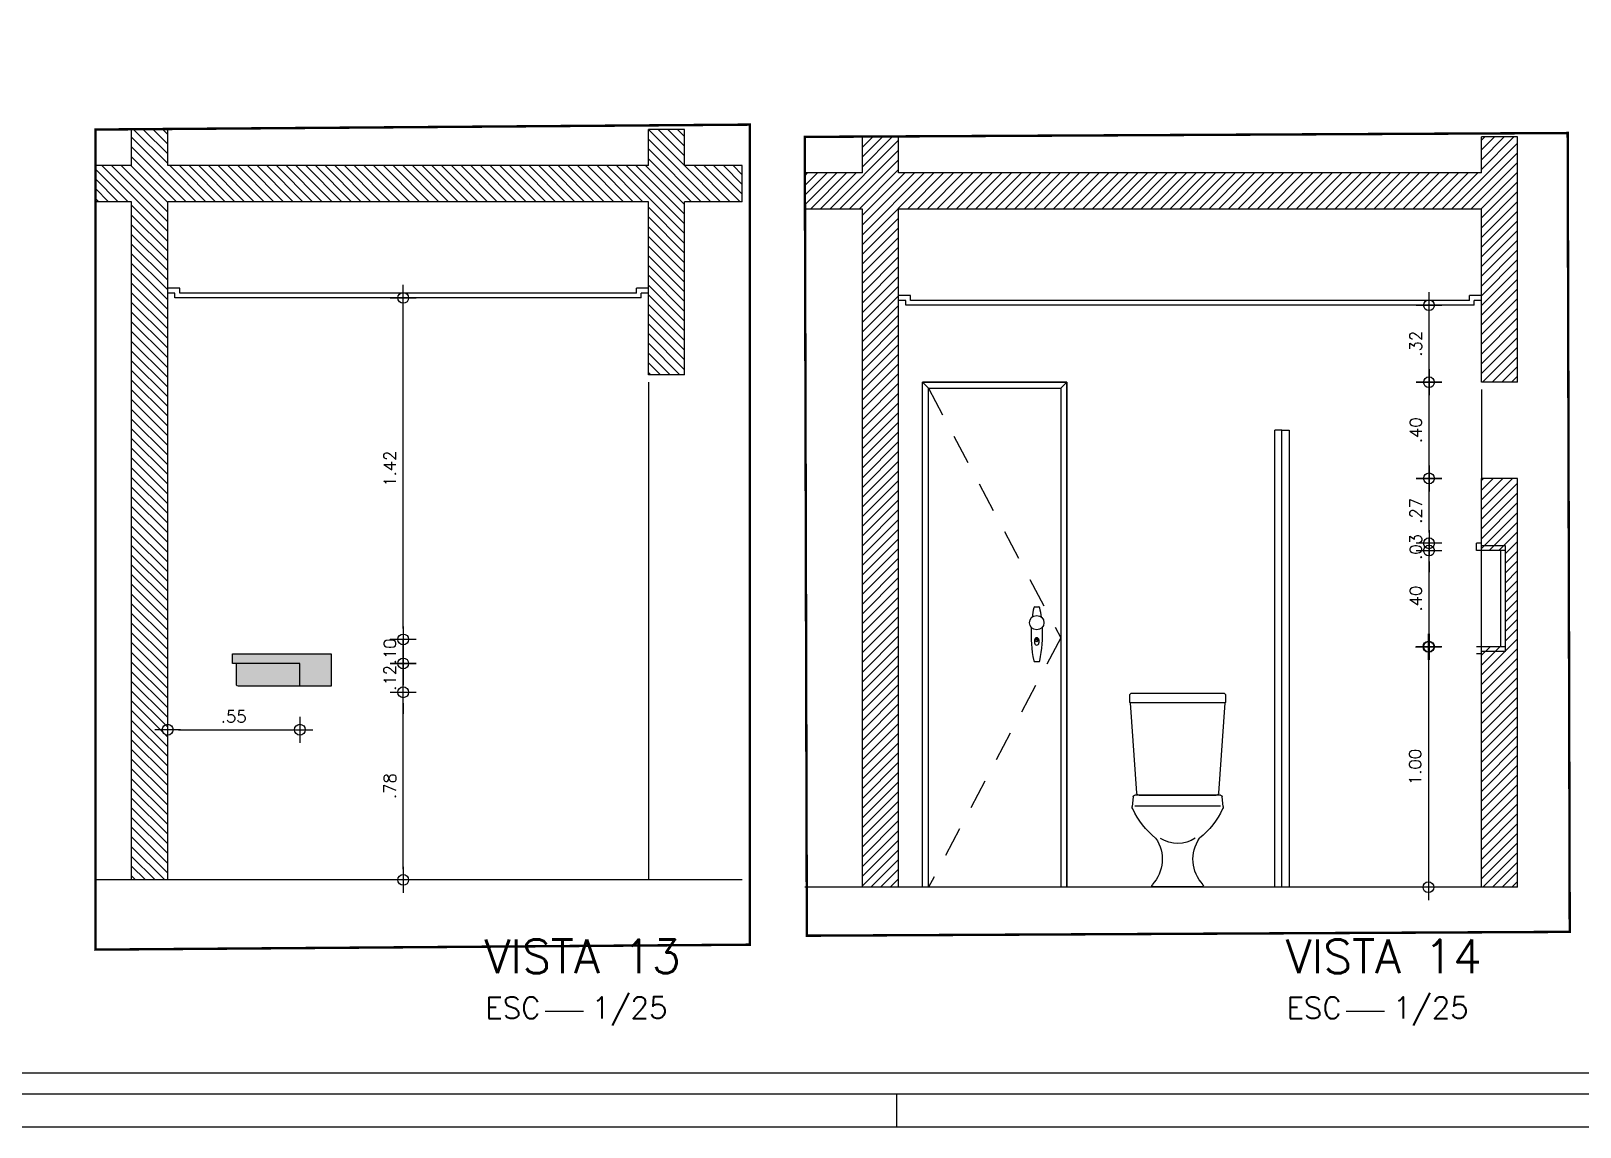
# Model space of a CAD drawing. Header units: millimetres. Extents: x 2182 to 2335, y 1488 to 1614.
# Drawn here: x 2294.89 to 2301.33, y 1503.97 to 1508.53 of the extents above; entities that cross this region are included whole.
import ezdxf

# ---------------------------------------------------------------- set-up
doc = ezdxf.new("R2010")
doc.units = ezdxf.units.MM
doc.linetypes.add('DIVIDE', pattern=[1.25, 0.5, -0.25, 0, -0.25, 0, -0.25])
doc.linetypes.add('HIDDEN2', pattern=[0.1875, 0.125, -0.0625])
for name, color, linetype in [('AI-Equip san', 1, 'Continuous'), ('COTA', 250, 'Continuous'), ('Esquadria', 2, 'Continuous'), ('Hachura', 8, 'Continuous'), ('LAYOUT', 7, 'Continuous'), ('PAREDE', 7, 'Continuous'), ('Prancha', 6, 'Continuous'), ('TEXTO', 7, 'Continuous')]:
    doc.layers.add(name, color=color, linetype=linetype)
doc.layers.add('AI-Hatch equip san', color=255, linetype='Continuous', lineweight=0)
doc.styles.add('NORMAL', font='romans.shx')
doc.styles.add('ROMANS', font='romans')
doc.dimstyles.new('D25', dxfattribs={"dimtxt": 0.05, "dimasz": 0.045, "dimexe": 0.18, "dimexo": 0.0625, "dimgap": 0.03, "dimtad": 1, "dimzin": 4, "dimdsep": 46, "dimtxsty": 'NORMAL', "dimblk1": 'DOT1', "dimblk2": 'DOT1', "dimsah": 1, "dimcen": 0.045, "dimse1": 1, "dimse2": 1, "dimclrd": 256, "dimclre": 256, "dimclrt": 7, "dimaunit": 1, "dimadec": 0, "dimazin": 0, "dimtfac": 1, "dimtix": 1, "dimtmove": 2, "dimatfit": 3, "dimldrblk": 'SMALL', "dimfxl": 1, "dimtvp": 1.75, "dimtolj": 1, "dimtzin": 0, "dimarcsym": 0})

# ---------------------------------------------------------------- blocks, each defined once
blk = doc.blocks.new('CUBA DE SEMI ENCAIXE DECA - L830 - LATERAL')
at = {"layer": 'AI-Hatch equip san'}
h = blk.add_hatch(color=256, dxfattribs=at)
h.paths.add_polyline_path([(-0.2634, 0), (-0.2634, -0.0891, 0.410365), (-0.2574, -0.095), (0, -0.095), (0, 0)])
h.paths.add_polyline_path([(0.13, 0.04), (-0.28, 0.04), (-0.28, 0), (-0.2646, 0), (0, 0), (0, -0.095), (0.13, -0.095)])
blk.add_lwpolyline([(-0.2646, 0), (-0.28, 0), (-0.28, 0.04), (0.13, 0.04), (0.13, -0.095), (0, -0.095)])
at = {"ltscale": 0.475}
blk.add_lwpolyline([(0, -0.095), (0, 0), (-0.2646, 0)], dxfattribs=at)
blk.add_lwpolyline([(0, -0.095), (-0.2574, -0.095, -0.410365), (-0.2634, -0.0891), (-0.2634, 0)], format="xyb")
at = {"ltscale": 0.000600072}
blk.add_lwpolyline([(0.1196, -0.095), (0.1196, -0.0951)], dxfattribs=at)
blk = doc.blocks.new('ASPEN CP FT')
at = {"layer": 'LAYOUT'}
for p, q in [((-0.1995, 0.795), (-0.1995, 0.767)), ((0.1895, 0.805), (-0.1895, 0.805)), ((0.1995, 0.767), (0.1995, 0.795)), ((-0.1975, 0.765), (0.1975, 0.765)), ((-0.1707, 0.3893), (-0.1975, 0.765)), ((0.1975, 0.765), (0.1707, 0.3893)), ((-0.1786, 0.3351), (0.1786, 0.3351)), ((0.1607, 0.38), (-0.1607, 0.38))]:
    blk.add_line(p, q, dxfattribs=at)
at = {"layer": 'LAYOUT', "color": 2}
for p, q in [((-0.189, 0.333), (-0.1855, 0.3736)), ((-0.1786, 0.38), (0.1786, 0.38)), ((-0.1786, 0.38), (0.1786, 0.38)), ((0.1855, 0.3736), (0.189, 0.333)), ((0.1024, 0), (-0.1024, 0))]:
    blk.add_line(p, q, dxfattribs=at)
at = {"layer": 'LAYOUT'}
for centre, radius, start, end in [((-0.1895, 0.795), 0.01, 90, 179.99997), ((0.1895, 0.795), 0.01, 0, 90), ((-0.1975, 0.767), 0.002, 180, 270), ((0.1975, 0.767), 0.002, 270, 0), ((-0.1607, 0.39), 0.01, 184.08562, 270), ((0.1607, 0.39), 0.01, 270, 355.91438), ((0.0005, 0.3127), 0.1329, 236.16929, 302.45935)]:
    blk.add_arc(centre, radius, start, end, dxfattribs=at)
at = {"layer": 'LAYOUT', "color": 2}
for centre, radius, start, end in [((-0.1721, 0.3312), 0.017, 173.84555, 208.77431), ((0.1334, 0.477), 0.3555, 205.67861, 230.73788), ((-0.1786, 0.373), 0.007, 90, 175.13549), ((-0.1334, 0.477), 0.3555, 309.26212, 334.32139), ((0.1786, 0.373), 0.007, 4.86451, 90), ((0.1708, 0.3314), 0.0183, 332.51562, 4.86451), ((-0.2168, 0.1139), 0.153, 316.13848, 35.07785), ((0.2168, 0.1139), 0.153, 144.92133, 223.86235), ((-0.1024, 0.005), 0.005, 144.46232, 270), ((0.1024, 0.005), 0.005, 270, 35.53768)]:
    blk.add_arc(centre, radius, start, end, dxfattribs=at)
blk = doc.blocks.new('DOT1')
for p, q in [((-1.2, 0), (1.2, 0)), ((0, 1.2), (0, -1.2))]:
    blk.add_line(p, q)
blk.add_circle((0, 0), 0.5)
blk = doc.blocks.new('*D885')
at = {"layer": 'COTA', "linetype": 'Continuous', "lineweight": -2, "transparency": 16777216}
blk.add_line((2300.702, 1505.927), (2300.702, 1505.017), dxfattribs=at)
at = {"layer": 'Defpoints', "color": 0, "linetype": 'Continuous', "transparency": 16777216}
for p in [(2300.9226, 1505.972), (2300.702, 1504.972), (2300.9226, 1504.972)]:
    blk.add_point(p, dxfattribs=at)
at = {"layer": 'COTA', "linetype": 'Continuous', "lineweight": -2, "transparency": 16777216, "xscale": 0.045, "yscale": 0.045, "zscale": 0.045}
for p, rotation in [((2300.702, 1505.972), 90), ((2300.702, 1504.972), 270)]:
    blk.add_blockref('DOT1', p, dxfattribs=dict(at, rotation=rotation))
at = {"layer": 'COTA', "color": 7, "linetype": 'Continuous', "transparency": 16777216, "insert": (2300.647, 1505.472), "char_height": 0.05, "attachment_point": 5, "rotation": 90, "style": 'NORMAL'}
blk.add_mtext('\\A1;1.00', dxfattribs=at)
blk = doc.blocks.new('_Small')
at = {"color": 0, "linetype": 'ByBlock', "lineweight": -2}
blk.add_circle((0, 0), 0.25, dxfattribs=at)
blk = doc.blocks.new('*D886')
at = {"layer": 'COTA', "linetype": 'Continuous', "lineweight": -2, "transparency": 16777216}
blk.add_line((2300.7044, 1506.017), (2300.7044, 1506.327), dxfattribs=at)
at = {"layer": 'Defpoints', "color": 0, "linetype": 'Continuous', "transparency": 16777216}
for p in [(2300.7044, 1506.372), (2300.9226, 1506.372), (2300.9226, 1505.972)]:
    blk.add_point(p, dxfattribs=at)
at = {"layer": 'COTA', "linetype": 'Continuous', "lineweight": -2, "transparency": 16777216, "xscale": 0.045, "yscale": 0.045, "zscale": 0.045}
for p, rotation in [((2300.7044, 1506.372), 90), ((2300.7044, 1505.972), 270)]:
    blk.add_blockref('DOT1', p, dxfattribs=dict(at, rotation=rotation))
at = {"layer": 'COTA', "color": 7, "linetype": 'Continuous', "transparency": 16777216, "insert": (2300.6494, 1506.172), "char_height": 0.05, "attachment_point": 5, "rotation": 90, "style": 'NORMAL'}
blk.add_mtext('\\A1;.40', dxfattribs=at)
blk = doc.blocks.new('*D887')
at = {"layer": 'COTA', "linetype": 'Continuous', "lineweight": -2, "transparency": 16777216}
for p, q in [((2300.7044, 1506.447), (2300.7044, 1506.492)), ((2300.7044, 1506.372), (2300.7044, 1506.402)), ((2300.7044, 1506.327), (2300.7044, 1506.282))]:
    blk.add_line(p, q, dxfattribs=at)
at = {"layer": 'Defpoints', "color": 0, "linetype": 'Continuous', "transparency": 16777216}
for p in [(2300.7044, 1506.402), (2300.9026, 1506.402), (2300.9226, 1506.372)]:
    blk.add_point(p, dxfattribs=at)
at = {"layer": 'COTA', "linetype": 'Continuous', "lineweight": -2, "transparency": 16777216, "xscale": 0.045, "yscale": 0.045, "zscale": 0.045}
for p, rotation in [((2300.7044, 1506.402), 270), ((2300.7044, 1506.372), 90)]:
    blk.add_blockref('DOT1', p, dxfattribs=dict(at, rotation=rotation))
at = {"layer": 'COTA', "color": 7, "linetype": 'Continuous', "transparency": 16777216, "insert": (2300.6494, 1506.387), "char_height": 0.05, "attachment_point": 5, "rotation": 90, "style": 'NORMAL'}
blk.add_mtext('\\A1;.03', dxfattribs=at)
blk = doc.blocks.new('*D888')
at = {"layer": 'COTA', "linetype": 'Continuous', "lineweight": -2, "transparency": 16777216}
blk.add_line((2300.7044, 1506.447), (2300.7044, 1506.627), dxfattribs=at)
at = {"layer": 'Defpoints', "color": 0, "linetype": 'Continuous', "transparency": 16777216}
for p in [(2300.7044, 1506.672), (2300.9226, 1506.672), (2300.9026, 1506.402)]:
    blk.add_point(p, dxfattribs=at)
at = {"layer": 'COTA', "linetype": 'Continuous', "lineweight": -2, "transparency": 16777216, "xscale": 0.045, "yscale": 0.045, "zscale": 0.045}
for p, rotation in [((2300.7044, 1506.672), 90), ((2300.7044, 1506.402), 270)]:
    blk.add_blockref('DOT1', p, dxfattribs=dict(at, rotation=rotation))
at = {"layer": 'COTA', "color": 7, "linetype": 'Continuous', "transparency": 16777216, "insert": (2300.6494, 1506.537), "char_height": 0.05, "attachment_point": 5, "rotation": 90, "style": 'NORMAL'}
blk.add_mtext('\\A1;.27', dxfattribs=at)
blk = doc.blocks.new('*D889')
at = {"layer": 'COTA', "linetype": 'Continuous', "lineweight": -2, "transparency": 16777216}
blk.add_line((2300.7044, 1506.717), (2300.7044, 1507.027), dxfattribs=at)
at = {"layer": 'Defpoints', "color": 0, "linetype": 'Continuous', "transparency": 16777216}
for p in [(2300.7044, 1507.072), (2300.9226, 1507.072), (2300.9226, 1506.672)]:
    blk.add_point(p, dxfattribs=at)
at = {"layer": 'COTA', "linetype": 'Continuous', "lineweight": -2, "transparency": 16777216, "xscale": 0.045, "yscale": 0.045, "zscale": 0.045}
for p, rotation in [((2300.7044, 1507.072), 90), ((2300.7044, 1506.672), 270)]:
    blk.add_blockref('DOT1', p, dxfattribs=dict(at, rotation=rotation))
at = {"layer": 'COTA', "color": 7, "linetype": 'Continuous', "transparency": 16777216, "insert": (2300.6494, 1506.872), "char_height": 0.05, "attachment_point": 5, "rotation": 90, "style": 'NORMAL'}
blk.add_mtext('\\A1;.40', dxfattribs=at)
blk = doc.blocks.new('*D890')
at = {"layer": 'COTA', "linetype": 'Continuous', "lineweight": -2, "transparency": 16777216}
blk.add_line((2300.7044, 1507.117), (2300.7044, 1507.347), dxfattribs=at)
at = {"layer": 'Defpoints', "color": 0, "linetype": 'Continuous', "transparency": 16777216}
for p in [(2300.7044, 1507.392), (2300.8926, 1507.392), (2300.9226, 1507.072)]:
    blk.add_point(p, dxfattribs=at)
at = {"layer": 'COTA', "linetype": 'Continuous', "lineweight": -2, "transparency": 16777216, "xscale": 0.045, "yscale": 0.045, "zscale": 0.045}
for p, rotation in [((2300.7044, 1507.392), 90), ((2300.7044, 1507.072), 270)]:
    blk.add_blockref('DOT1', p, dxfattribs=dict(at, rotation=rotation))
at = {"layer": 'COTA', "color": 7, "linetype": 'Continuous', "transparency": 16777216, "insert": (2300.6494, 1507.232), "char_height": 0.05, "attachment_point": 5, "rotation": 90, "style": 'NORMAL'}
blk.add_mtext('\\A1;.32', dxfattribs=at)
blk = doc.blocks.new('*D891')
at = {"layer": 'COTA', "linetype": 'Continuous', "lineweight": -2, "transparency": 16777216}
blk.add_line((2296.4369, 1505.0475), (2296.4369, 1505.7375), dxfattribs=at)
at = {"layer": 'Defpoints', "color": 0, "linetype": 'Continuous', "transparency": 16777216}
for p in [(2295.4571, 1505.7825), (2296.4369, 1505.7825), (2295.4571, 1505.0025)]:
    blk.add_point(p, dxfattribs=at)
at = {"layer": 'COTA', "linetype": 'Continuous', "lineweight": -2, "transparency": 16777216, "xscale": 0.045, "yscale": 0.045, "zscale": 0.045}
for p, rotation in [((2296.4369, 1505.7825), 90), ((2296.4369, 1505.0025), 270)]:
    blk.add_blockref('DOT1', p, dxfattribs=dict(at, rotation=rotation))
at = {"layer": 'COTA', "color": 7, "linetype": 'Continuous', "transparency": 16777216, "insert": (2296.3819, 1505.3925), "char_height": 0.05, "attachment_point": 5, "rotation": 90, "style": 'NORMAL'}
blk.add_mtext('\\A1;.78', dxfattribs=at)
blk = doc.blocks.new('*D892')
at = {"layer": 'COTA', "linetype": 'Continuous', "lineweight": -2, "transparency": 16777216}
for p, q in [((2296.4369, 1505.9474), (2296.4369, 1505.9924)), ((2296.4369, 1505.7825), (2296.4369, 1505.9024)), ((2296.4369, 1505.7375), (2296.4369, 1505.6925))]:
    blk.add_line(p, q, dxfattribs=at)
at = {"layer": 'Defpoints', "color": 0, "linetype": 'Continuous', "transparency": 16777216}
for p in [(2296.0071, 1505.9024), (2296.4369, 1505.9024), (2295.4571, 1505.7825)]:
    blk.add_point(p, dxfattribs=at)
at = {"layer": 'COTA', "linetype": 'Continuous', "lineweight": -2, "transparency": 16777216, "xscale": 0.045, "yscale": 0.045, "zscale": 0.045}
for p, rotation in [((2296.4369, 1505.9024), 270), ((2296.4369, 1505.7825), 90)]:
    blk.add_blockref('DOT1', p, dxfattribs=dict(at, rotation=rotation))
at = {"layer": 'COTA', "color": 7, "linetype": 'Continuous', "transparency": 16777216, "insert": (2296.3819, 1505.8424), "char_height": 0.05, "attachment_point": 5, "rotation": 90, "style": 'NORMAL'}
blk.add_mtext('\\A1;.12', dxfattribs=at)
blk = doc.blocks.new('*D893')
at = {"layer": 'COTA', "linetype": 'Continuous', "lineweight": -2, "transparency": 16777216}
for p, q in [((2296.4369, 1506.0474), (2296.4369, 1506.0924)), ((2296.4369, 1505.9024), (2296.4369, 1506.0024)), ((2296.4369, 1505.8574), (2296.4369, 1505.8124))]:
    blk.add_line(p, q, dxfattribs=at)
at = {"layer": 'Defpoints', "color": 0, "linetype": 'Continuous', "transparency": 16777216}
for p in [(2296.0072, 1506.0024), (2296.4369, 1506.0024), (2296.0071, 1505.9024)]:
    blk.add_point(p, dxfattribs=at)
at = {"layer": 'COTA', "linetype": 'Continuous', "lineweight": -2, "transparency": 16777216, "xscale": 0.045, "yscale": 0.045, "zscale": 0.045}
for p, rotation in [((2296.4369, 1506.0024), 270), ((2296.4369, 1505.9024), 90)]:
    blk.add_blockref('DOT1', p, dxfattribs=dict(at, rotation=rotation))
at = {"layer": 'COTA', "color": 7, "linetype": 'Continuous', "transparency": 16777216, "insert": (2296.3819, 1505.9524), "char_height": 0.05, "attachment_point": 5, "rotation": 90, "style": 'NORMAL'}
blk.add_mtext('\\A1;.10', dxfattribs=at)
blk = doc.blocks.new('*D894')
at = {"layer": 'COTA', "linetype": 'Continuous', "lineweight": -2, "transparency": 16777216}
blk.add_line((2296.4369, 1506.0474), (2296.4369, 1507.3775), dxfattribs=at)
at = {"layer": 'Defpoints', "color": 0, "linetype": 'Continuous', "transparency": 16777216}
for p in [(2295.4871, 1507.4225), (2296.4369, 1507.4225), (2296.0072, 1506.0024)]:
    blk.add_point(p, dxfattribs=at)
at = {"layer": 'COTA', "linetype": 'Continuous', "lineweight": -2, "transparency": 16777216, "xscale": 0.045, "yscale": 0.045, "zscale": 0.045}
for p, rotation in [((2296.4369, 1507.4225), 90), ((2296.4369, 1506.0024), 270)]:
    blk.add_blockref('DOT1', p, dxfattribs=dict(at, rotation=rotation))
at = {"layer": 'COTA', "color": 7, "linetype": 'Continuous', "transparency": 16777216, "insert": (2296.3819, 1506.7124), "char_height": 0.05, "attachment_point": 5, "rotation": 90, "style": 'NORMAL'}
blk.add_mtext('\\A1;1.42', dxfattribs=at)
blk = doc.blocks.new('*D895')
at = {"layer": 'COTA', "linetype": 'Continuous', "lineweight": -2, "transparency": 16777216}
blk.add_line((2295.5021, 1505.6268), (2295.9621, 1505.6268), dxfattribs=at)
at = {"layer": 'Defpoints', "color": 0, "linetype": 'Continuous', "transparency": 16777216}
for p in [(2295.4571, 1505.7825), (2296.0071, 1505.7824), (2296.0071, 1505.6268)]:
    blk.add_point(p, dxfattribs=at)
at = {"layer": 'COTA', "linetype": 'Continuous', "lineweight": -2, "transparency": 16777216, "xscale": 0.045, "yscale": 0.045, "zscale": 0.045, "rotation": 180}
blk.add_blockref('DOT1', (2295.4571, 1505.6268), dxfattribs=at)
at = {"layer": 'COTA', "linetype": 'Continuous', "lineweight": -2, "transparency": 16777216, "xscale": 0.045, "yscale": 0.045, "zscale": 0.045}
blk.add_blockref('DOT1', (2296.0071, 1505.6268), dxfattribs=at)
at = {"layer": 'COTA', "color": 7, "linetype": 'Continuous', "transparency": 16777216, "insert": (2295.7321, 1505.6818), "char_height": 0.05, "attachment_point": 5, "style": 'NORMAL'}
blk.add_mtext('\\A1;.55', dxfattribs=at)

msp = doc.modelspace()

# ---------------------------------------------------------------- hatches: boundary and pattern name
at = {"layer": 'Hachura'}
h = msp.add_hatch(dxfattribs=at)
h.set_pattern_fill('ANSI31', color=256, scale=0.009, angle=-90)
h.set_pattern_definition([(315, (-25.586045, -5.267032), (0.02020557627, 0.02020557627), [])])
h.paths.add_polyline_path([(2295.3071, 1505.0025), (2295.4571, 1505.0025), (2295.4571, 1507.8225), (2297.4571, 1507.8225), (2297.4571, 1507.1025), (2297.6071, 1507.1025), (2297.6071, 1507.8225), (2297.8471, 1507.8225), (2297.8471, 1507.9725), (2297.6071, 1507.9725), (2297.6071, 1508.1225), (2297.4571, 1508.1225), (2297.4571, 1507.9725), (2295.4571, 1507.9725), (2295.4571, 1508.1225), (2295.3071, 1508.1225), (2295.3071, 1507.9725), (2295.1571, 1507.9725), (2295.1571, 1507.8225), (2295.3071, 1507.8225)])
h = msp.add_hatch(dxfattribs=at)
h.set_pattern_fill('ANSI31', color=256, scale=0.009, angle=-180)
h.set_pattern_definition([(225, (787.83811, 3825.162574), (0.02020557627, -0.02020557627), [])])
h.paths.add_polyline_path([(2301.0726, 1506.672), (2300.9226, 1506.672), (2300.9226, 1506.372), (2301.0226, 1506.372), (2301.0226, 1505.972), (2300.9226, 1505.972), (2300.9226, 1504.972), (2301.0726, 1504.972)])
h.paths.add_polyline_path([(2300.9226, 1507.072), (2301.0726, 1507.072), (2301.0726, 1508.092), (2300.9226, 1508.092), (2300.9226, 1507.942), (2298.4976, 1507.942), (2298.4976, 1508.092), (2298.3476, 1508.092), (2298.3476, 1507.942), (2298.1076, 1507.942), (2298.1076, 1507.792), (2298.3476, 1507.792), (2298.3476, 1504.972), (2298.4976, 1504.972), (2298.4976, 1507.792), (2300.9226, 1507.792)])

# ---------------------------------------------------------------- linework, layer by layer
at = {"layer": 'Esquadria', "color": 8}
for p, q in [((2297.4571, 1507.0725), (2297.4571, 1505.0025)), ((2300.9226, 1507.042), (2300.9226, 1506.672))]:
    msp.add_line(p, q, dxfattribs=at)
at = {"layer": 'Esquadria', "color": 7}
for p, q in [((2298.5976, 1507.072), (2298.6226, 1507.047)), ((2299.1726, 1507.047), (2299.1976, 1507.072))]:
    msp.add_line(p, q, dxfattribs=at)
at = {"layer": 'Esquadria', "color": 8, "linetype": 'HIDDEN2'}
for p, q in [((2298.6226, 1507.047), (2299.1726, 1506.0095)), ((2299.1726, 1506.0095), (2298.6226, 1504.972))]:
    msp.add_line(p, q, dxfattribs=at)
at = {"layer": 'Esquadria', "color": 7}
for points in [[(2298.5976, 1504.972), (2298.5976, 1507.072), (2299.1976, 1507.072), (2299.1976, 1504.972)], [(2298.6226, 1504.972), (2298.6226, 1507.047), (2299.1726, 1507.047), (2299.1726, 1504.972)]]:
    msp.add_lwpolyline(points, dxfattribs=at)
at = {"layer": 'LAYOUT'}
for p in [(2300.0626, 1504.972), (2300.0926, 1506.872)]:
    msp.add_line(p, (2300.0626, 1506.872), dxfattribs=at)
at = {"layer": 'LAYOUT', "color": 2}
for p, q in [((2300.0926, 1504.972), (2300.0926, 1506.872)), ((2300.0926, 1506.872), (2300.1226, 1506.872)), ((2300.1226, 1506.872), (2300.1226, 1504.972))]:
    msp.add_line(p, q, dxfattribs=at)
at = {"layer": 'LAYOUT', "color": 7}
for p, q in [((2299.0645, 1506.138), (2299.0807, 1506.138)), ((2299.0636, 1506), (2299.0636, 1505.988)), ((2299.0816, 1506), (2299.0816, 1505.988)), ((2299.0645, 1505.91), (2299.0807, 1505.91))]:
    msp.add_line(p, q, dxfattribs=at)
msp.add_lwpolyline([(2299.0738, 1505.9988), (2299.0714, 1505.9988), (2299.0714, 1506.0048), (2299.0738, 1506.0048)], close=True, dxfattribs=at)
for centre, radius in [((2299.0726, 1506.072), 0.03), ((2299.0726, 1506), 0.0072)]:
    msp.add_circle(centre, radius, dxfattribs=at)
for centre, radius, start, end in [((2299.5961, 1506.024), 0.5475, 168.39192, 172.56041), ((2299.0645, 1506.1332), 0.0048, 90, 168.39192), ((2299.0807, 1506.1332), 0.0048, 11.60808, 90), ((2298.5491, 1506.024), 0.5475, 7.43959, 11.60808), ((2299.5961, 1506.024), 0.5475, 176.96192, 191.60808), ((2299.0726, 1506), 0.009, 0, 180), ((2298.5491, 1506.024), 0.5475, 348.39192, 3.03808), ((2299.0726, 1505.988), 0.009, 180, 0), ((2299.0645, 1505.9148), 0.0048, 191.60808, 270), ((2299.0807, 1505.9148), 0.0048, 270, 348.39192)]:
    msp.add_arc(centre, radius, start, end, dxfattribs=at)
at = {"layer": 'PAREDE'}
for p, q in [((2295.4571, 1508.1225), (2295.1571, 1508.1225)), ((2295.1571, 1507.8225), (2295.1571, 1508.1225)), ((2295.3071, 1507.9725), (2295.3071, 1508.1225)), ((2295.4571, 1507.9725), (2295.4571, 1508.1225)), ((2297.6071, 1508.1225), (2297.4571, 1508.1225)), ((2297.4571, 1507.9725), (2297.4571, 1508.1225)), ((2297.6071, 1507.9725), (2297.6071, 1508.1225)), ((2298.1076, 1507.792), (2298.1076, 1508.092)), ((2298.1076, 1507.792), (2298.1076, 1508.092)), ((2298.4976, 1508.092), (2298.1076, 1508.092)), ((2298.3476, 1507.942), (2298.3476, 1508.092)), ((2298.4976, 1507.942), (2298.4976, 1508.092)), ((2300.9226, 1507.942), (2300.9226, 1508.092)), ((2301.0726, 1508.092), (2300.9226, 1508.092)), ((2301.0726, 1507.072), (2301.0726, 1508.092)), ((2295.3071, 1507.9725), (2295.1571, 1507.9725)), ((2297.4571, 1507.9725), (2295.4571, 1507.9725)), ((2297.8471, 1507.9725), (2297.6071, 1507.9725)), ((2297.8471, 1507.8225), (2297.8471, 1507.9725)), ((2298.3476, 1507.942), (2298.1076, 1507.942)), ((2300.9226, 1507.942), (2298.4976, 1507.942)), ((2295.3071, 1507.8225), (2295.1571, 1507.8225)), ((2295.3071, 1505.0025), (2295.3071, 1507.8225)), ((2297.4571, 1507.8225), (2295.4571, 1507.8225)), ((2295.4571, 1505.0025), (2295.4571, 1507.8225)), ((2297.4571, 1507.1025), (2297.4571, 1507.8225)), ((2297.6071, 1507.1025), (2297.6071, 1507.8225)), ((2297.8471, 1507.8225), (2297.6071, 1507.8225)), ((2298.3476, 1507.792), (2298.1076, 1507.792)), ((2298.3476, 1504.972), (2298.3476, 1507.792)), ((2298.4976, 1504.972), (2298.4976, 1507.792)), ((2300.9226, 1507.792), (2298.4976, 1507.792)), ((2300.9226, 1507.072), (2300.9226, 1507.792)), ((2295.5071, 1507.4625), (2295.4571, 1507.4625)), ((2295.4871, 1507.4425), (2295.4571, 1507.4425)), ((2295.4871, 1507.4225), (2295.4871, 1507.4425)), ((2297.4271, 1507.4225), (2295.4871, 1507.4225)), ((2295.5071, 1507.4425), (2295.5071, 1507.4625)), ((2297.4071, 1507.4425), (2295.5071, 1507.4425)), ((2297.4071, 1507.4425), (2297.4071, 1507.4625)), ((2297.4571, 1507.4625), (2297.4071, 1507.4625)), ((2297.4271, 1507.4225), (2297.4271, 1507.4425)), ((2297.4571, 1507.4425), (2297.4271, 1507.4425)), ((2298.5476, 1507.432), (2298.4976, 1507.432)), ((2298.5276, 1507.412), (2298.4976, 1507.412)), ((2298.5276, 1507.392), (2298.5276, 1507.412)), ((2298.5476, 1507.412), (2298.5476, 1507.432)), ((2300.8726, 1507.412), (2298.5476, 1507.412)), ((2300.8726, 1507.412), (2300.8726, 1507.432)), ((2300.9226, 1507.432), (2300.8726, 1507.432)), ((2300.8926, 1507.392), (2300.8926, 1507.412)), ((2300.9226, 1507.412), (2300.8926, 1507.412)), ((2300.8926, 1507.392), (2298.5276, 1507.392)), ((2297.6071, 1507.1025), (2297.4571, 1507.1025)), ((2298.5976, 1504.972), (2298.5976, 1507.072)), ((2299.1976, 1507.072), (2298.5976, 1507.072)), ((2299.1976, 1504.972), (2299.1976, 1507.072)), ((2301.0726, 1507.072), (2300.9226, 1507.072)), ((2300.9226, 1504.972), (2300.9226, 1506.672)), ((2301.0726, 1506.672), (2300.9226, 1506.672)), ((2301.0726, 1504.972), (2301.0726, 1506.672)), ((2300.9026, 1506.372), (2300.9026, 1506.402)), ((2300.9226, 1506.402), (2300.9026, 1506.402)), ((2301.0226, 1506.392), (2300.9226, 1506.392)), ((2301.0226, 1505.952), (2301.0226, 1506.392)), ((2301.0226, 1506.372), (2300.9026, 1506.372)), ((2301.0026, 1505.972), (2301.0026, 1506.372)), ((2301.0226, 1505.972), (2300.9026, 1505.972)), ((2300.9226, 1505.942), (2300.9026, 1505.942)), ((2301.0226, 1505.952), (2300.9226, 1505.952)), ((2297.8471, 1505.0025), (2295.1571, 1505.0025)), ((2301.0726, 1504.972), (2298.1076, 1504.972))]:
    msp.add_line(p, q, dxfattribs=at)
at = {"layer": 'Prancha', "color": 7}
for p, q in [((2297.0271, 1504.4568), (2297.187, 1504.4568)), ((2300.36, 1504.4568), (2300.5199, 1504.4568)), ((2298.4906, 1503.9749), (2298.4906, 1504.1124)), ((2310.4906, 1503.9749), (2290.9781, 1503.9749))]:
    msp.add_line(p, q, dxfattribs=at)
at = {"layer": 'Prancha'}
msp.add_lwpolyline([(2310.3531, 1517.9374), (2291.1156, 1517.9374), (2291.1156, 1504.1124), (2310.3531, 1504.1124)], close=True, dxfattribs=at)
at = {"layer": 'Prancha', "color": 2}
msp.add_lwpolyline([(2307.6789, 1517.8499), (2291.2031, 1517.8499), (2291.2031, 1504.1999), (2307.6789, 1504.1999)], close=True, dxfattribs=at)
at = {"layer": 'TEXTO', "color": 10, "linetype": 'DIVIDE', "const_width": 0.01}
msp.add_lwpolyline([(2297.8786, 1504.7331), (2295.1571, 1504.7125), (2295.1571, 1508.1225), (2297.8786, 1508.143)], close=True, dxfattribs=at)
at = {"layer": 'TEXTO', "color": 211, "linetype": 'DIVIDE', "const_width": 0.01}
msp.add_lwpolyline([(2298.1161, 1504.7704), (2301.2898, 1504.7864), (2301.2813, 1508.108), (2298.1076, 1508.092)], close=True, dxfattribs=at)

# ---------------------------------------------------------------- block references
at = {"layer": 'AI-Equip san'}
msp.add_blockref('CUBA DE SEMI ENCAIXE DECA - L830 - LATERAL', (2296.0071, 1505.9024), dxfattribs=at)
at = {"layer": 'LAYOUT', "xscale": -1}
msp.add_blockref('ASPEN CP FT', (2299.6587, 1504.9743), dxfattribs=at)

# ---------------------------------------------------------------- texts
at = {"layer": 'Prancha', "color": 2, "char_height": 0.14, "attachment_point": 4, "style": 'ROMANS'}
for s, insert in [('VISTA 13', (2296.7753, 1504.6842)), ('VISTA 14', (2300.1082, 1504.6842))]:
    msp.add_mtext(s, dxfattribs=dict(at, insert=insert))
at = {"layer": 'Prancha', "color": 7, "char_height": 0.0896, "attachment_point": 4, "style": 'ROMANS'}
for s, insert in [('ESC', (2296.7778, 1504.4707)), ('1/25', (2297.2214, 1504.4564)), ('ESC', (2300.1108, 1504.4707)), ('1/25', (2300.5544, 1504.4564))]:
    msp.add_mtext(s, dxfattribs=dict(at, insert=insert))

# ---------------------------------------------------------------- dimensions: what is measured, and where the dimension line sits
at = {"layer": 'COTA', "color": 2, "linetype": 'Continuous'}
for base, p1, p2, picture, middle in [((2296.4369, 1507.4225), (2296.0072, 1506.0024), (2295.4871, 1507.4225), '*D894', (2296.3819, 1506.7124)), ((2300.7044, 1507.392), (2300.9226, 1507.072), (2300.8926, 1507.392), '*D890', (2300.6494, 1507.232)), ((2300.7044, 1507.072), (2300.9226, 1506.672), (2300.9226, 1507.072), '*D889', (2300.6494, 1506.872)), ((2300.7044, 1506.672), (2300.9026, 1506.402), (2300.9226, 1506.672), '*D888', (2300.6494, 1506.537)), ((2300.7044, 1506.402), (2300.9226, 1506.372), (2300.9026, 1506.402), '*D887', (2300.6494, 1506.387)), ((2300.7044, 1506.372), (2300.9226, 1505.972), (2300.9226, 1506.372), '*D886', (2300.6494, 1506.172)), ((2296.4369, 1506.0024), (2296.0071, 1505.9024), (2296.0072, 1506.0024), '*D893', (2296.3819, 1505.9524)), ((2296.4369, 1505.9024), (2295.4571, 1505.7825), (2296.0071, 1505.9024), '*D892', (2296.3819, 1505.8424)), ((2300.702, 1504.972), (2300.9226, 1505.972), (2300.9226, 1504.972), '*D885', (2300.647, 1505.472)), ((2296.4369, 1505.7825), (2295.4571, 1505.0025), (2295.4571, 1505.7825), '*D891', (2296.3819, 1505.3925))]:
    dim = msp.add_linear_dim(base=base, p1=p1, p2=p2, angle=90, dimstyle='D25', dxfattribs=at)
    dim.commit()
    dim.dimension.update_dxf_attribs({"geometry": picture, "text_midpoint": middle})
dim = msp.add_linear_dim(base=(2296.0071, 1505.6268), p1=(2295.4571, 1505.7825), p2=(2296.0071, 1505.7824), dimstyle='D25', dxfattribs=at)
dim.commit()
dim.dimension.update_dxf_attribs({"geometry": '*D895', "text_midpoint": (2295.7321, 1505.6818)})

doc.saveas('drawing.dxf')
